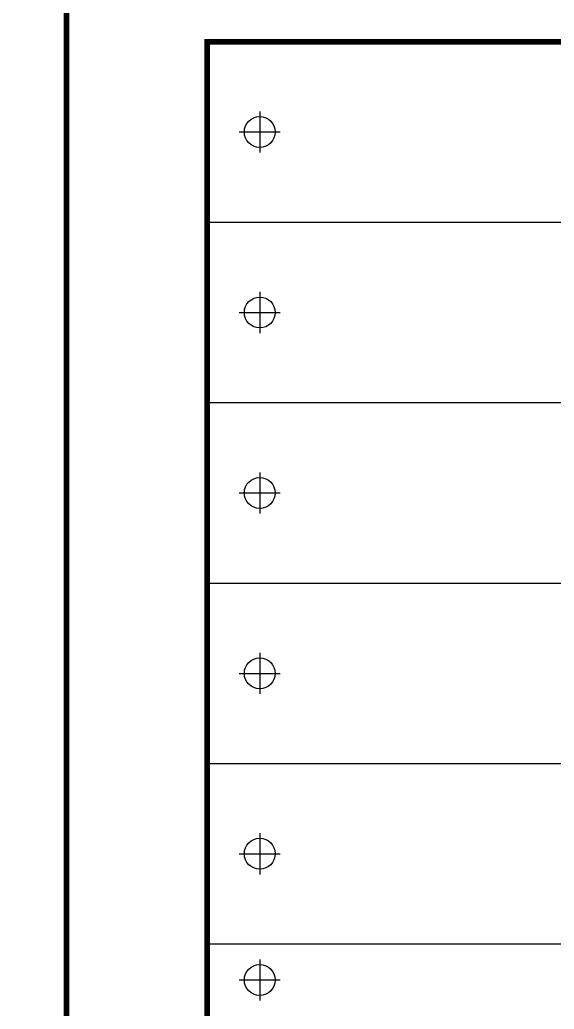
# Model space of a CAD drawing. Header units: millimetres. Extents: x 2974 to 5671, y 1205 to 3288.
# Drawn here: x 4614.7 to 4643.2, y 1682.9 to 1735.5 of the extents above; entities that cross this region are included whole.
import ezdxf

# ---------------------------------------------------------------- set-up
doc = ezdxf.new("R2010")
doc.units = ezdxf.units.MM
doc.layers.add('0-RACK', color=7, linetype='Continuous')

msp = doc.modelspace()

# ---------------------------------------------------------------- linework, layer by layer
at = {"layer": '0-RACK', "color": 0}
for p, q in [((4627.49278, 1730.65877, -0.02095), (4627.49278, 1728.46986, -0.02095)), ((4626.39832, 1729.56431, -0.02095), (4628.58724, 1729.56431, -0.02095)), ((4627.49278, 1721.05978, -0.02095), (4627.49278, 1718.87086, -0.02095)), ((4626.39832, 1719.96532, -0.02095), (4628.58724, 1719.96532, -0.02095)), ((4627.49278, 1711.46739, -0.02095), (4627.49278, 1709.27847, -0.02095)), ((4626.39832, 1710.37293, -0.02095), (4628.58724, 1710.37293, -0.02095)), ((4627.49278, 1701.875, -0.02095), (4627.49278, 1699.68609, -0.02095)), ((4626.39832, 1700.78055, -0.02095), (4628.58724, 1700.78055, -0.02095)), ((4627.49278, 1692.28262, -0.02095), (4627.49278, 1690.0937, -0.02095)), ((4626.39832, 1691.18816, -0.02095), (4628.58724, 1691.18816, -0.02095)), ((4627.49278, 1685.57125, -0.02095), (4627.49278, 1683.38233, -0.02095)), ((4626.39832, 1684.47679, -0.02095), (4628.58724, 1684.47679, -0.02095))]:
    msp.add_line(p, q, dxfattribs=at)
at = {"layer": '0-RACK', "color": 0, "linetype": 'Continuous'}
for p, q in [((4624.69558, 1724.76482, -0.02095), (4714.47246, 1724.76482, -0.02095)), ((4624.69558, 1724.76482, -0.02095), (4714.47246, 1724.76482, -0.02095)), ((4624.69558, 1715.17243, -0.02095), (4714.47246, 1715.17243, -0.02095)), ((4624.69558, 1705.58004, -0.02095), (4714.47246, 1705.58004, -0.02095)), ((4624.69558, 1695.98765, -0.02095), (4714.47246, 1695.98765, -0.02095)), ((4624.69558, 1686.39527, -0.02095), (4714.47246, 1686.39527, -0.02095)), ((4624.69558, 1686.39527, -0.02095), (4714.47246, 1686.39527, -0.02095))]:
    msp.add_line(p, q, dxfattribs=at)
at = {"layer": '0-RACK', "color": 0, "linetype": 'Continuous', "const_width": 0.29926, "elevation": -0.02095}
msp.add_lwpolyline([(4617.21417, 1295.22826), (4617.21417, 1741.84522), (4574.35825, 1766.39731), (4574.35825, 1319.78036)], dxfattribs=at)
msp.add_lwpolyline([(4624.69558, 1302.69976), (4624.69558, 1734.3539), (4714.47246, 1734.3539), (4714.47246, 1302.69976)], close=True, dxfattribs=at)
at = {"layer": '0-RACK', "color": 0}
for centre in [(4627.49278, 1729.56431, -0.02095), (4627.49278, 1719.96532, -0.02095), (4627.49278, 1710.37293, -0.02095), (4627.49278, 1700.78055, -0.02095), (4627.49278, 1691.18816, -0.02095), (4627.49278, 1684.47679, -0.02095)]:
    msp.add_circle(centre, 0.82076, dxfattribs=at)

doc.saveas('drawing.dxf')
